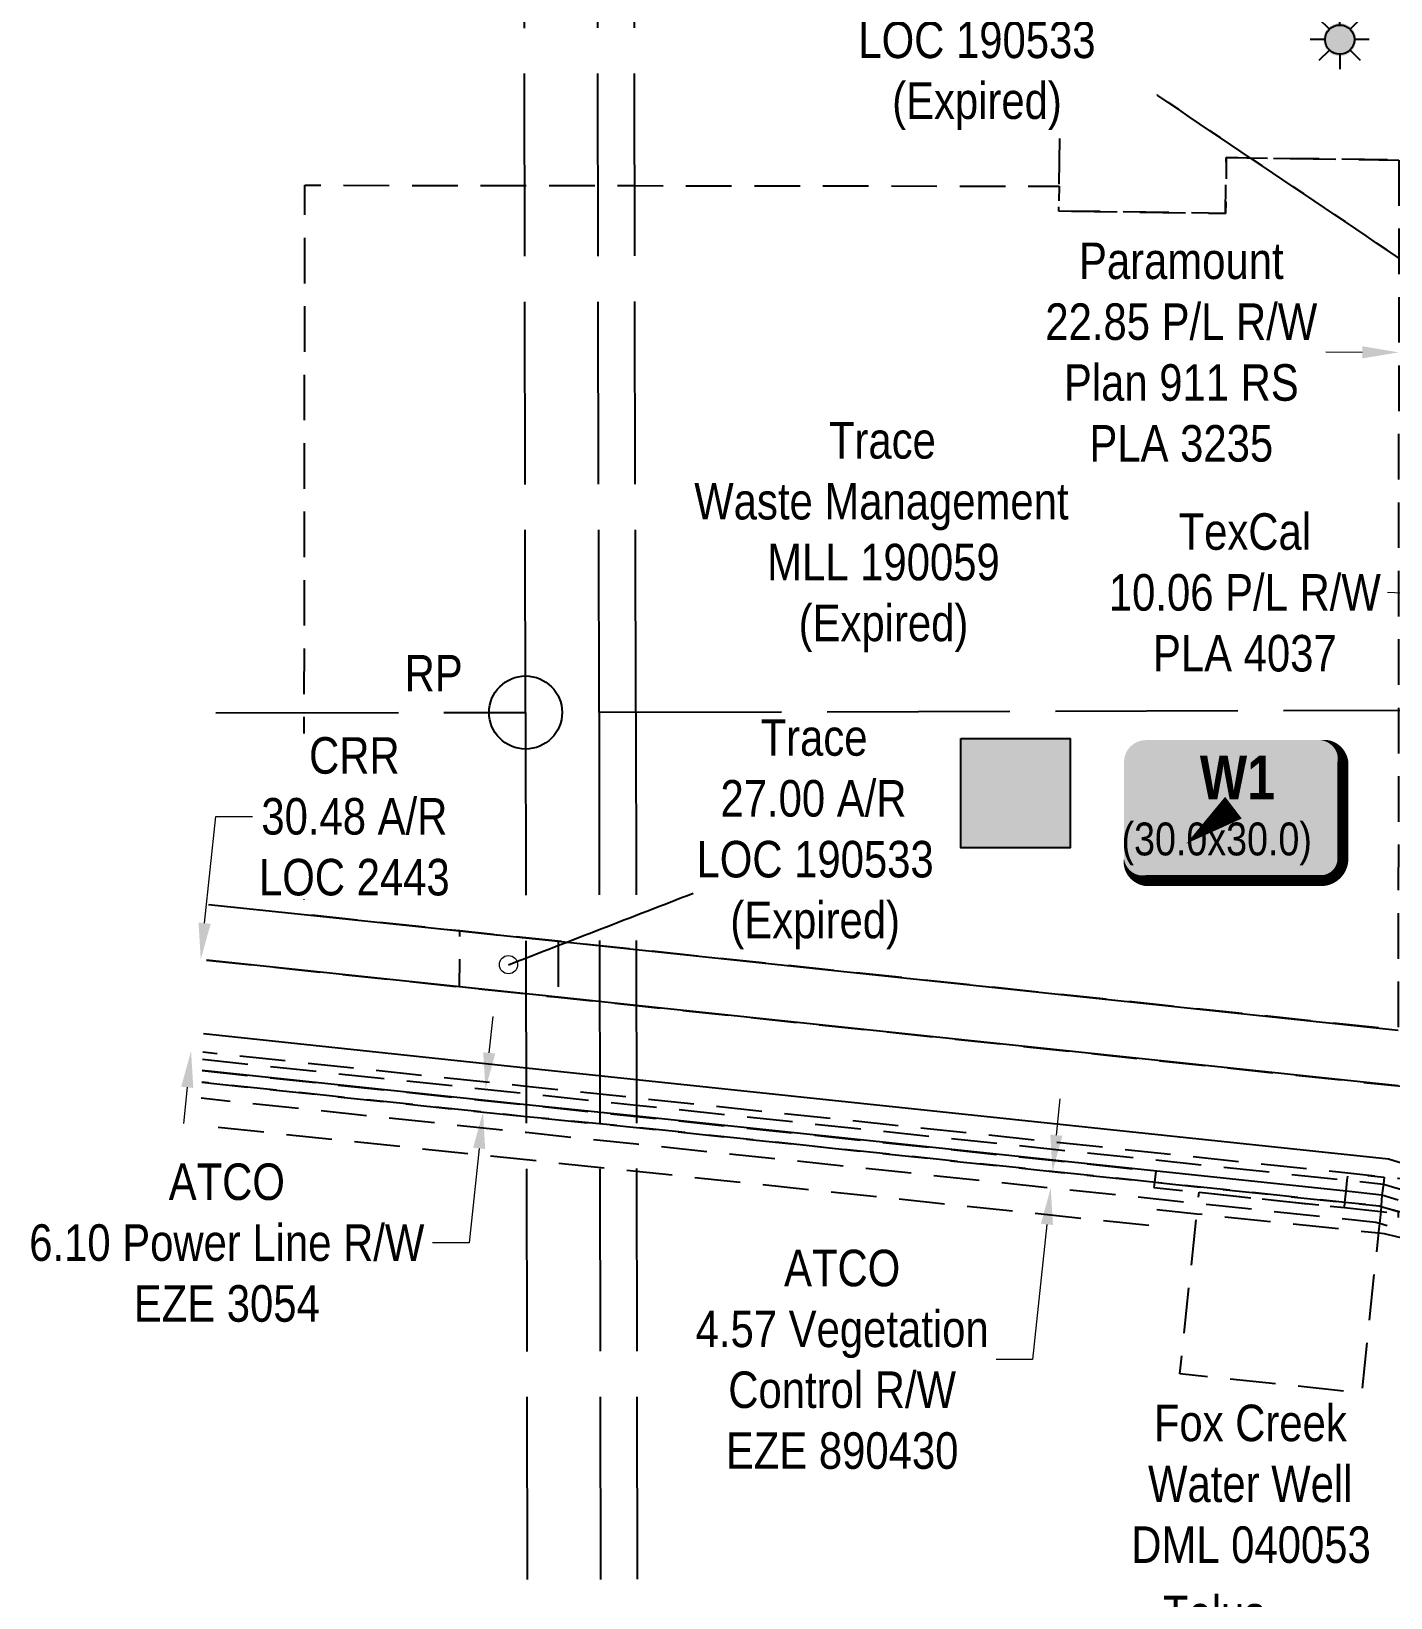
# Model space of a CAD drawing. Extents: x 507881 to 521259, y 6022177 to 6031356.
# Drawn here: x 507886.2 to 508258.5, y 6024501.9 to 6024930.9 of the extents above; entities that cross this region are included whole.
import ezdxf

# ---------------------------------------------------------------- set-up
doc = ezdxf.new("R2010")
doc.units = 0
doc.header["$LTSCALE"] = 5
doc.header["$PDMODE"] = 3
doc.header["$PDSIZE"] = 30
for name, pattern in [('foc-ACCESSROAD', [3.75, 2.5, -1.25]), ('foc-FLOWLINE', [3.75, 2.5, -1.25]), ('foc-UNSURVEYED', [12.5, 10, -2.5])]:
    doc.linetypes.add(name, pattern=pattern)
doc.layers.get('Defpoints').update_dxf_attribs({"color": 9})
for name, color, linetype in [('35', 37, 'Continuous'), ('F-AR', 190, 'foc-ACCESSROAD'), ('F-EZE', 190, 'foc-FLOWLINE'), ('F-RW', 190, 'Continuous'), ('F-WS', 190, 'foc-ACCESSROAD'), ('F-WS-S', 190, 'Continuous'), ('L-USEC', 7, 'foc-UNSURVEYED'), ('P-TEMP-BLOCKS', 250, 'Continuous'), ('P-WORKAREA', 113, 'Continuous'), ('P-WORKAREA-H', 111, 'Continuous')]:
    doc.layers.add(name, color=color, linetype=linetype)
for name, color, linetype, lineweight in [('F-AR-T', 190, 'Continuous', 9), ('F-EZE-T', 190, 'Continuous', 9), ('F-RW-T', 190, 'Continuous', 9), ('F-WS-T', 190, 'Continuous', 9)]:
    doc.layers.add(name, color=color, linetype=linetype, lineweight=lineweight)
doc.styles.add('80', font='ARIALN.TTF', dxfattribs={"height": 10})
doc.styles.add('80CG', font='ARIALN.TTF', dxfattribs={"height": 10})
doc.styles.add('80L', font='ARIALN.TTF', dxfattribs={"height": 10})
doc.styles.add('BOLD', font='ARIALNB.TTF')
doc.dimstyles.new('Compass 5 000', dxfattribs={"dimscale": 5, "dimtxt": 9, "dimasz": 2, "dimexe": 0.2, "dimexo": 0.0625, "dimgap": 0.5, "dimtad": 0, "dimtih": 1, "dimtoh": 1, "dimzin": 0, "dimdsep": 46, "dimtxsty": '80CG', "dimcen": 0.1, "dimse1": 1, "dimse2": 1, "dimclrd": 256, "dimclrt": 256, "dimaunit": 1, "dimadec": 4, "dimazin": 0, "dimtfac": 0.06, "dimtofl": 0, "dimtmove": 0, "dimatfit": 1, "dimfxl": 0.2, "dimtolj": 1, "dimtzin": 0, "dimlwd": -1, "dimarcsym": 0})

# ---------------------------------------------------------------- blocks, each defined once
blk = doc.blocks.new('*D658')
at = {"layer": 'Defpoints', "color": 0, "transparency": 16777216}
for p in [(507986.5009434491, 6024643.70203731), (507985.8359747211, 6024637.433614269), (508009.9452541343, 6024634.87604648)]:
    blk.add_point(p, dxfattribs=at)
at = {"layer": 'F-EZE-T', "transparency": 16777216}
for p, q in [((508011.6651268027, 6024651.08867274), (508012.720030743, 6024661.03287596)), ((508008.890350194, 6024624.93184326), (508006.145615696, 6024599.058210043)), ((508006.145615696, 6024599.058210043), (507996.145615696, 6024599.058210042))]:
    blk.add_line(p, q, dxfattribs=at)
for points in [[(508010.0077595994, 6024651.264490063), (508013.322494006, 6024650.912855417), (508010.6102228623, 6024641.144469521)], [(508007.2329829907, 6024625.107660583), (508010.5477173973, 6024624.756025936), (508009.9452541343, 6024634.87604648)]]:
    blk.add_solid(points, dxfattribs=at)
at = {"layer": 'F-EZE-T', "transparency": 16777216, "insert": (507939.7813592165, 6024599.058210042), "char_height": 10, "attachment_point": 5, "style": '80CG'}
blk.add_mtext('\\A1;ATCO\\P6.10 Power Line R/W\\PEZE 3054', dxfattribs=at)
blk = doc.blocks.new('*D660')
at = {"layer": 'Defpoints', "color": 0, "transparency": 16777216}
for p in [(508097.6358625371, 6024625.824280323), (508097.1556399959, 6024621.280378195), (508165.4394927369, 6024614.063795537)]:
    blk.add_point(p, dxfattribs=at)
at = {"layer": 'F-EZE-T', "transparency": 16777216}
for p, q in [((508166.9707126475, 6024628.552314526), (508168.0217100168, 6024638.496931388)), ((508164.3884953676, 6024604.119178675), (508160.4749688754, 6024567.089094033)), ((508160.4749688754, 6024567.089094033), (508150.4749688754, 6024567.089094033))]:
    blk.add_line(p, q, dxfattribs=at)
for points in [[(508165.3132765039, 6024628.727480754), (508168.6281487911, 6024628.377148299), (508165.9197152782, 6024618.607697665)], [(508162.7310592239, 6024604.294344903), (508166.0459315112, 6024603.944012447), (508165.4394927369, 6024614.063795537)]]:
    blk.add_solid(points, dxfattribs=at)
at = {"layer": 'F-EZE-T', "transparency": 16777216, "insert": (508108.3092117131, 6024567.089094033), "char_height": 10, "attachment_point": 5, "style": '80CG'}
blk.add_mtext('\\A1;ATCO\\P4.57 Vegetation\\PControl R/W\\PEZE 890430', dxfattribs=at)
blk = doc.blocks.new('*D662')
at = {"layer": 'Defpoints', "color": 0, "transparency": 16777216}
for p in [(507932.6481829707, 6024676.68037099), (507934.1409415302, 6024676.522642022), (507931.491208653, 6024651.445375172)]:
    blk.add_point(p, dxfattribs=at)
at = {"layer": 'F-AR-T', "transparency": 16777216}
for p, q in [((507933.6989609459, 6024686.625011036), (507936.785165793, 6024715.833080713)), ((507936.785165793, 6024715.833080713), (507946.7851657931, 6024715.833080713)), ((507928.9476721184, 6024641.658464095), (507927.8968941432, 6024631.713824049))]:
    blk.add_line(p, q, dxfattribs=at)
for points in [[(507932.0415209383, 6024686.800140698), (507935.3564009536, 6024686.449881374), (507932.6481829707, 6024676.68037099)], [(507927.2902321108, 6024641.833593757), (507930.6051121261, 6024641.483334432), (507929.9984500936, 6024651.603104141)]]:
    blk.add_solid(points, dxfattribs=at)
at = {"layer": 'F-AR-T', "transparency": 16777216, "insert": (507974.7149065844, 6024715.833080712), "char_height": 10, "attachment_point": 5, "style": '80CG', "bg_fill": 3, "box_fill_scale": 1.1, "bg_fill_color": 256, "bg_fill_true_color": 13158600, "bg_fill_transparency": 0}
blk.add_mtext('\\A1;CRR\\P30.48 A/R\\PLOC 2443', dxfattribs=at)
blk = doc.blocks.new('*D664')
at = {"layer": 'Defpoints', "color": 0, "transparency": 16777216}
for p in [(508355.3783729016, 6024772.82636218), (508344.8921473961, 6024763.513678126), (508354.9445506724, 6024763.066837119)]:
    blk.add_point(p, dxfattribs=at)
at = {"layer": 'F-RW-T', "transparency": 16777216}
for p, q in [((508335.3358345375, 6024773.717276298), (508257.6761620672, 6024777.169338978)), ((508365.3685079893, 6024772.382289067), (508375.358643077, 6024771.938215954))]:
    blk.add_line(p, q, dxfattribs=at)
for points in [[(508335.409846723, 6024775.382298813), (508335.261822352, 6024772.052253784), (508345.3259696251, 6024773.273203186)], [(508365.4425201748, 6024774.047311582), (508365.2944958038, 6024770.717266552), (508355.3783729016, 6024772.82636218)]]:
    blk.add_solid(points, dxfattribs=at)
at = {"layer": 'F-RW-T', "transparency": 16777216, "insert": (508218.590213909, 6024777.169338978), "char_height": 10, "attachment_point": 5, "style": '80CG'}
blk.add_mtext('\\A1;TexCal\\P10.06 P/L R/W\\PPLA 4037', dxfattribs=at)
blk = doc.blocks.new('*D1233')
at = {"layer": 'Defpoints', "color": 0, "transparency": 16777216}
for p in [(508316.3897054968, 6024480.828852873), (508296.5655196552, 6024323.386541693), (508316.6902602648, 6024323.424968868)]:
    blk.add_point(p, dxfattribs=at)
at = {"layer": 'F-AR-T', "transparency": 16777216}
for p, q in [((508286.2649831171, 6024480.771331238), (508256.0609276848, 6024480.713658119)), ((508326.3896872669, 6024480.847947334), (508336.389669037, 6024480.867041795))]:
    blk.add_line(p, q, dxfattribs=at)
for points in [[(508286.2618007071, 6024482.437994867), (508286.2681655271, 6024479.10466761), (508296.2649648872, 6024480.790425697)], [(508326.3865048569, 6024482.514610963), (508326.3928696769, 6024479.181283706), (508316.3897054968, 6024480.828852873)]]:
    blk.add_solid(points, dxfattribs=at)
at = {"layer": 'F-AR-T', "transparency": 16777216, "insert": (508210.1571077667, 6024480.71365812), "char_height": 10, "attachment_point": 5, "style": '80CG'}
blk.add_mtext('\\A1;Telus\\P20.12 Cable R/W\\PDLO 3568', dxfattribs=at)
blk = doc.blocks.new('*D1238')
at = {"layer": 'Defpoints', "color": 0, "transparency": 16777216}
for p in [(508260.7348279979, 6024842.983920558), (508260.7277099552, 6024833.758996539), (508283.5833244043, 6024833.74136092)]:
    blk.add_point(p, dxfattribs=at)
at = {"layer": 'F-RW-T', "transparency": 16777216}
for p, q in [((508250.7348309747, 6024842.991636655), (508240.7348339512, 6024842.999352752)), ((508293.59043947, 6024842.958568844), (508303.5904364932, 6024842.950852747))]:
    blk.add_line(p, q, dxfattribs=at)
for points in [[(508250.7361169909, 6024844.658302826), (508250.7335449586, 6024841.324970484), (508260.7348279979, 6024842.983920558)], [(508293.5917254862, 6024844.625235015), (508293.5891534539, 6024841.291902672), (508283.5904424469, 6024842.96628494)]]:
    blk.add_solid(points, dxfattribs=at)
at = {"layer": 'F-RW-T', "transparency": 16777216, "insert": (508201.1952705134, 6024842.999352751), "char_height": 10, "attachment_point": 5, "style": '80CG'}
blk.add_mtext('\\A1;Paramount\\P22.85 P/L R/W\\PPlan 911 RS\\PPLA 3235', dxfattribs=at)
blk = doc.blocks.new('GAS')
h = blk.add_hatch(color=255)
h.dxf.hatch_style = 1
edge = h.paths.add_edge_path()
edge.add_arc((0, 0), 0.9, 0, 360)
for p, q in [((-0.5711929310346023, 0.5711929297831376), (-1.142385862069204, 1.142385861385264)), ((0, 0.8077887887338874), (0, 1.615577579286764)), ((0.5711929310309642, 0.5711929297831376), (1.142385862065566, 1.142385861385264)), ((-0.8077887898725749, 0), (-1.615577579628734, 0)), ((1.615577579625096, 0), (0.8077887898689368, 0)), ((-0.5711929310346023, -0.5711929316021271), (-1.142385862069204, -1.142385863204253)), ((0, -0.8077887905528768), (0, -1.615577581105753)), ((1.142385862065566, -1.142385863204253), (0.5711929310309642, -0.5711929316021271))]:
    blk.add_line(p, q)
blk.add_circle((0, 0), 0.8000000000000003)
blk = doc.blocks.new('RP')
at = {"layer": '35', "color": 3}
blk.add_circle((0, 0), 10, dxfattribs=at)
at = {"layer": '35', "color": 3, "style": '80'}
blk.add_attdef('RP_001', (-33.1180560256991, 5.754369554757101), '', height=10, dxfattribs=at)
blk = doc.blocks.new('*U1564')
h = blk.add_hatch(color=111)
edge = h.paths.add_edge_path()
edge.add_line((-23.99999999999998, -20), (23.99999999999998, -20))
edge.add_arc((23.99999999999998, -14), 6, 270, 360)
edge.add_line((29.99999999999998, -14), (29.99999999999998, 12.5))
edge.add_arc((23.99999999999998, 12.5), 6, 0, 90)
edge.add_line((23.99999999999998, 18.5), (-23.99999999999998, 18.5))
edge.add_arc((-23.99999999999998, 12.5), 6, 90, 180)
edge.add_line((-29.99999999999998, 12.5), (-29.99999999999998, -14))
edge.add_arc((-23.99999999999998, -14), 6, 180, 270)
at = {"color": 250, "flags": 128}
blk.add_lwpolyline([(-23.99999999999998, -20, 3, 3, 0), (23.99999999999998, -20, 3, 3, 0.414213562373095), (29.99999999999998, -14, 3, 3, 0), (29.99999999999998, 12.5, 3, 0, 0.414213562373095), (23.99999999999998, 18.5, 0, 0, 0), (-23.99999999999998, 18.5, 0, 0, 0.414213562373095), (-29.99999999999998, 12.5, 0, 0, 0), (-29.99999999999998, -14, 0, 3, 0.414213562373095)], format="xyseb", close=True, dxfattribs=at)
at = {"flags": 128}
blk.add_lwpolyline([(-12.88912153033799, -9.850133341620023, 0, 7.5, 0), (-3.398394867633905e-15, 0, 0, 0, 0)], format="xyseb", dxfattribs=at)
at = {"color": 250}
for tag, p, height, style in [('TEMP_AREA_W1_001', (-9.212824010914055, 2.244292974654144), 12, 'BOLD'), ('ENTER_TEXT_001', (-30.65279672578447, -13.08402324256417), 9, '80')]:
    blk.add_attdef(tag, p, '', height=height, dxfattribs=dict(at, style=style))

msp = doc.modelspace()

# ---------------------------------------------------------------- hatches: boundary and pattern name
at = {"layer": 'P-WORKAREA-H'}
h = msp.add_hatch(color=256, dxfattribs=at)
h.dxf.hatch_style = 1
h.paths.add_polyline_path([(508140.7876188595, 6024737.223947961), (508170.7714488585, 6024737.223947961), (508170.7714488585, 6024707.240117961), (508140.7876188595, 6024707.240117961)])

# ---------------------------------------------------------------- linework, layer by layer
at = {"layer": 'F-AR', "flags": 128}
msp.add_lwpolyline([(508030.5512364524, 6024681.652243702), (508030.5324000741, 6024666.338299126), (508021.7429335042, 6024667.266812243), (508003.5474963802, 6024669.188954847), (508003.56601378, 6024684.502998643), (508021.7157503933, 6024682.585779456), (508030.5512364524, 6024681.652243702)], close=True, dxfattribs=at)
msp.add_lwpolyline([(507934.1775142605, 6024676.518777647), (508003.5474963802, 6024669.188954847), (508021.7429335042, 6024667.266812243), (508030.5324000738, 6024666.338299126), (508051.9072743455, 6024664.079328659), (508260.5791575892, 6024642.027302096), (508283.4257960849, 6024639.612762387), (508292.9226846841, 6024638.525227034), (508295.9481139157, 6024638.289448681), (508295.994830553, 6024618.047498223), (508296.0133439419, 6024612.923481536), (508292.969746553, 6024613.245283241), (508284.5381754519, 6024614.136015636), (508283.4041028375, 6024614.29617036), (508260.5599243077, 6024616.669788113), (508256.7893573408, 6024617.068553831), (508246.8427256108, 6024618.119530831), (508051.9518684118, 6024638.715425781), (508021.7878279745, 6024641.902909926), (507933.2131904926, 6024651.263397686)], dxfattribs=at)
at = {"layer": 'F-EZE', "flags": 128}
for points in [[(507933.1397975166, 6024649.341255401), (508021.7912091563, 6024639.972553969), (508051.9552621283, 6024636.785169911), (508246.6403823016, 6024616.210418583), (508256.5874271202, 6024615.159441796), (508260.5576583528, 6024613.974121596), (508283.4010659623, 6024607.156296765), (508292.9838473237, 6024604.296557984), (508292.9908989166, 6024601.112188797), (508292.9961926083, 6024597.930618278), (508283.3958022597, 6024600.795328457), (508260.5527715998, 6024607.613354152), (508255.9363311219, 6024608.991136031), (508255.4062256172, 6024609.149584661), (508245.9994987092, 6024610.138995931), (508051.9660442463, 6024630.652579942), (508021.8023392974, 6024633.618219659), (507932.8993679275, 6024643.044469165)], [(507933.0207498363, 6024646.223428689), (508021.7966750213, 6024636.852023656), (508051.9607321813, 6024633.673945687), (508194.1738689709, 6024618.690427386), (508193.8490728647, 6024615.652660662), (508193.696559238, 6024614.22595525), (508206.0625326646, 6024612.922229115), (508245.8495016127, 6024608.7188976), (508255.7965612433, 6024607.668619593), (508257.8382302027, 6024607.452656879), (508260.5521678378, 6024606.814330667), (508273.167573443, 6024603.847848065), (508283.3963253102, 6024601.442952816), (508292.994795559, 6024599.186136601), (508296.0412196632, 6024598.47018231), (508296.3716513388, 6024598.39252972), (508299.0858833275, 6024597.565503473), (508316.1769932195, 6024592.356880574), (508323.4944339194, 6024590.126907023), (508323.4963889395, 6024588.82616015), (508323.5063118608, 6024583.848523814), (508317.2243055932, 6024585.763170253), (508316.1888611428, 6024586.078497329), (508299.0976694135, 6024591.287120051), (508296.0529014619, 6024592.214813746), (508294.8082308497, 6024592.594508985), (508293.0071923297, 6024593.017626111), (508283.3915237244, 6024595.278714024), (508260.6077415216, 6024600.622182514), (508256.8282495428, 6024601.524161132), (508255.1652022393, 6024601.699980064), (508205.4310563892, 6024606.950694495), (508193.0583427041, 6024608.257312131), (508192.5793140899, 6024603.77262394), (508051.9872653921, 6024618.582527117), (508021.8231100942, 6024621.75990443), (507932.4461048596, 6024631.1736314)], [(507932.8995497862, 6024643.049231996), (508021.8023392974, 6024633.618219659), (508051.9660442463, 6024630.652579942), (508245.9994949256, 6024610.141097299), (508255.3982172935, 6024609.151671601), (508255.9363311219, 6024608.991136031), (508260.5527715998, 6024607.613354152), (508260.549220015, 6024602.844630022), (508255.4470993955, 6024604.366531199), (508254.4834040417, 6024604.654083255), (508205.7327440609, 6024609.805400964), (508051.9741268715, 6024626.055388965), (508021.8100030712, 6024629.242872971), (507932.7318137051, 6024638.65626917)]]:
    msp.add_lwpolyline(points, dxfattribs=at)
at = {"layer": 'F-RW'}
for points in [[(507933.4080112674, 6024656.365701347), (508021.7788528009, 6024647.026943818), (508051.9428594963, 6024643.839459627), (508257.9703350588, 6024622.066249279), (508260.5633310468, 6024621.292016297), (508283.4064917703, 6024614.364419302), (508284.5381769025, 6024614.135215118), (508292.9730997957, 6024611.619326235), (508296.0173529205, 6024610.710341807), (508299.0624266884, 6024609.800560357), (508316.1533524237, 6024604.700407985), (508323.4702212507, 6024602.517063866), (508326.5212098492, 6024601.605810429), (508329.5721994922, 6024600.694659043), (508337.5475675742, 6024598.314505653), (508339.1223313873, 6024633.726224806), (508339.8004265532, 6024648.971927793), (508344.0777093955, 6024745.1931399), (508348.0862707188, 6024835.364523081), (508353.8015506841, 6024852.362358472), (508370.8791304209, 6024905.208998506), (508375.658594078, 6024919.998508972), (508399.3266201196, 6024993.237258247)], [(507934.7599344412, 6024691.772205432), (507960.9279114386, 6024689.007274674), (508003.5660137797, 6024684.502998643), (508021.7157503933, 6024682.585779456), (508030.5512364521, 6024681.652243702), (508051.8803409225, 6024679.398296281), (508260.5913224796, 6024657.342137672)], [(508260.5795665755, 6024642.027302833), (508051.9072743455, 6024664.079328659), (508030.5324000738, 6024666.338299126), (508021.7429335042, 6024667.266812243), (508003.5474963802, 6024669.188954847), (507934.1775142605, 6024676.518777647)], [(508260.5550404231, 6024610.79333725), (508256.1242673121, 6024612.116317826), (508246.3201667736, 6024613.178960427), (508051.9606540679, 6024633.718374592), (508021.7965805495, 6024636.905958747), (507933.0231991612, 6024646.287575848)]]:
    msp.add_lwpolyline(points, dxfattribs=at)
at = {"layer": 'F-WS', "flags": 128}
for points in [[(508305.8433145867, 6025017.305904674), (508304.7536542687, 6024939.620494485), (508304.471288374, 6024919.45678966), (508304.1287027142, 6024895.030387478), (508283.623825683, 6024895.321264736), (508260.7755129853, 6024895.646130779), (508213.5184779292, 6024896.317721695), (508213.304091557, 6024881.024232724), (508167.6299654249, 6024881.698336324), (508167.7254885369, 6024888.511663567), (508168.4821823075, 6024942.462106595), (508184.6316855504, 6024942.235375224), (508185.7018664087, 6025018.557624826), (508305.8433145867, 6025017.305904674)], [(508260.7755129853, 6024895.646130779), (508260.7591012577, 6024874.332257496), (508260.7510531074, 6024864.122163767), (508260.7449691163, 6024856.12672244), (508260.6591985308, 6024744.968761718), (508260.5913224796, 6024657.342137672), (508051.8803409225, 6024679.398296281), (508030.5512364521, 6024681.652243702), (508021.7157503933, 6024682.585779456), (508003.5660137797, 6024684.502998643), (507960.9279114386, 6024689.007274674), (507960.9944554747, 6024744.264216127), (507961.1682410648, 6024888.760308107), (508021.3521686609, 6024888.688016706), (508051.5107376385, 6024888.651884505), (508167.7254885369, 6024888.511663567), (508167.6299654249, 6024881.698336324), (508213.304091557, 6024881.024232724), (508213.5184779292, 6024896.317721695), (508260.7755129853, 6024895.646130779)], [(508255.9363311219, 6024608.991136031), (508255.7965599834, 6024607.669320047), (508255.4470993955, 6024604.366531199), (508255.2945731899, 6024602.924813873), (508250.5398686969, 6024557.935439861), (508200.806121968, 6024563.190508941), (508205.570779714, 6024608.274710257), (508205.7327440612, 6024609.805400964), (508206.0625274625, 6024612.925131042), (508245.849500532, 6024608.71949799), (508245.9994987092, 6024610.138995931), (508246.3201667739, 6024613.178960427), (508246.6403823019, 6024616.210418583), (508246.8427256111, 6024618.119530826), (508256.7893573411, 6024617.068553831), (508256.5874271205, 6024615.159441791), (508256.1242673121, 6024612.116317826), (508255.9363311219, 6024608.991136031)]]:
    msp.add_lwpolyline(points, close=True, dxfattribs=at)
at = {"layer": 'L-USEC'}
for p, q in [((508021.6065972159, 6024744.332466526), (508020.1881931905, 6025548.50832551)), ((508041.7157212563, 6024744.367934965), (508040.2973172284, 6025548.543793949)), ((508051.7702832766, 6024744.385669184), (508050.3518792486, 6025548.561528169)), ((507936.7634475464, 6024744.24367447), (508021.6065972159, 6024744.332466526)), ((508021.6065972159, 6024744.332466526), (508023.0261732237, 6023940.158690926)), ((508041.715721207, 6024744.367964363), (508043.1352972098, 6023940.194188783)), ((508051.7702832013, 6024744.385713282), (508053.1898592066, 6023940.211937663))]:
    msp.add_line(p, q, dxfattribs=at)
at = {"layer": 'L-USEC', "flags": 128}
msp.add_lwpolyline([(508041.7156873036, 6024744.387170244), (509645.3660578563, 6024748.749656958)], dxfattribs=at)
at = {"layer": 'P-WORKAREA'}
msp.add_lwpolyline([(508140.7876188595, 6024737.223947961), (508170.7714488585, 6024737.223947961), (508170.7714488585, 6024707.240117961), (508140.7876188595, 6024707.240117961)], close=True, dxfattribs=at)

# ---------------------------------------------------------------- block references
at = {"layer": '35', "color": 6}
msp.add_blockref('RP', (508021.6065972159, 6024744.332466526), dxfattribs=at).add_auto_attribs({'RP_001': 'RP'})
at = {"layer": 'F-WS-S', "color": 2, "xscale": 4.99730499999997, "yscale": 4.99730499999997, "zscale": 4.99730499999997}
msp.add_blockref('GAS', (508244.5888465294, 6024928.660580443), dxfattribs=at)
at = {"layer": 'P-TEMP-BLOCKS', "color": 2, "xscale": 0.999461, "yscale": 0.999461, "zscale": 0.999461}
msp.add_blockref('*U1564', (508215.4684880049, 6024718.269813542), dxfattribs=at).add_auto_attribs({'TEMP_AREA_W1_001': 'W1', 'ENTER_TEXT_001': '(30.0x30.0)'})

# ---------------------------------------------------------------- texts
at = {"layer": 'F-AR-T', "insert": (508067.9809435546, 6024742.499014249), "char_height": 9.99999999999982, "attachment_point": 1, "style": '80L'}
msp.add_mtext_dynamic_manual_height_columns('\\pi17.993;Trace\\P\\pi7.0074;27.00 A/R\\P\\pi0.44189;LOC 190533\\P\\pi9.7018;(Expired)', width=64.48541461295981, gutter_width=49.97304999999999, heights=[0], dxfattribs=at)
at = {"layer": 'F-WS-T', "char_height": 9.99999999999982, "attachment_point": 1, "style": '80L'}
for s, width, insert in [('\\pi37.001;Trace\\P\\pi0.10081;Waste Management\\P\\pi20.087;MLL 190059\\P\\pi28.709;(Expired)', 102.5003841627548, (508067.6946738557, 6024823.882565666)), ('\\pi6.6562;Fox Creek\\P\\pi5.0635;Water Well\\P\\pi0.47955;DML 040053', 65.14737222192531, (508187.0178901289, 6024554.728156051))]:
    msp.add_mtext_dynamic_manual_height_columns(s, width=width, gutter_width=49.97304999999999, heights=[0], dxfattribs=dict(at, insert=insert))

# ---------------------------------------------------------------- dimensions: what is measured, and where the dimension line sits
at = {"layer": 'F-AR-T'}
dim = msp.add_linear_dim(base=(508316.3897054968, 6024480.828852873), p1=(508296.5655196553, 6024323.386541693), p2=(508316.6902602649, 6024323.424968868), angle=0.10940326209959746, text='Telus\\P20.12 Cable R/W\\PDLO 3568', dimstyle='Compass 5 000', dxfattribs=at)
dim.commit()
dim.dimension.update_dxf_attribs({"geometry": '*D1233', "text_midpoint": (508210.1571077667, 6024480.71365812), "dimtype": 161})
at = {"layer": 'F-EZE-T'}
dim = msp.add_linear_dim(base=(508165.4394927369, 6024614.063795537), p1=(508097.6358625371, 6024625.824280323), p2=(508097.1556399958, 6024621.280378195), angle=263.96708714224894, text='ATCO\\P4.57 Vegetation\\PControl R/W\\PEZE 890430', dimstyle='Compass 5 000', dxfattribs=at)
dim.commit()
dim.dimension.update_dxf_attribs({"geometry": '*D660', "text_midpoint": (508108.3092117131, 6024567.089094033), "dimtype": 161})
at = {"layer": 'F-RW-T'}
dim = msp.add_linear_dim(base=(508355.3783729016, 6024772.82636218), p1=(508344.8921473961, 6024763.513678126), p2=(508354.9445506725, 6024763.06683712), angle=357.45481149354254, text='TexCal\\P10.06 P/L R/W\\PPLA 4037', dimstyle='Compass 5 000', dxfattribs=at)
dim.commit()
dim.dimension.update_dxf_attribs({"geometry": '*D664', "text_midpoint": (508218.590213909, 6024777.169338978), "dimtype": 161})

# ---------------------------------------------------------------- leaders
at = {"layer": 'F-AR-T', "path_type": 1}
for points in [[(508274.6581295042, 6024859.483733012), (508183.3491748003, 6024921.001284369)], [(508016.9268231064, 6024675.245160859), (508067.50056524, 6024694.846762749)]]:
    msp.add_leader(points, dimstyle='Compass 5 000', override={"dimasz": 1, "dimgap": 0.5, "dimtad": 0, "dimldrblk": 'DotBlank'}, dxfattribs=at)

# ---------------------------------------------------------------- next in the draw order: texts
at = {"layer": 'F-AR-T', "insert": (508096.1909449649, 6024966.93384748), "char_height": 9.99999999999982, "attachment_point": 1, "style": '80L', "bg_fill": 3, "box_fill_scale": 1.15, "bg_fill_color": 256, "bg_fill_true_color": 256, "bg_fill_transparency": 0}
msp.add_mtext_dynamic_manual_height_columns('\\pi34.109;Trace\\P\\pi0.077285;Variable Width A/R\\P\\pi16.558;LOC 190533\\P\\pi25.817;(Expired)', width=96.71664392905761, gutter_width=49.97304999999999, heights=[0], dxfattribs=at)

# ---------------------------------------------------------------- next in the draw order: dimensions: what is measured, and where the dimension line sits
at = {"layer": 'F-AR-T'}
dim = msp.add_linear_dim(base=(507932.6481829707, 6024676.68037099), p1=(507931.491208653, 6024651.445375172), p2=(507934.1409415303, 6024676.522642022), angle=83.96835117515495, text='CRR\\P30.48 A/R\\PLOC 2443', dimstyle='Compass 5 000', override={"dimtfill": 1}, dxfattribs=at)
dim.commit()
dim.dimension.update_dxf_attribs({"geometry": '*D662', "text_midpoint": (507974.7149065844, 6024715.833080712), "dimtype": 161})

# ---------------------------------------------------------------- next in the draw order: dimensions: what is measured, and where the dimension line sits
at = {"layer": 'F-EZE-T'}
dim = msp.add_linear_dim(base=(508009.9452541343, 6024634.87604648), p1=(507986.500943449, 6024643.70203731), p2=(507985.8359747211, 6024637.43361427), angle=263.944579014989, text='ATCO\\P6.10 Power Line R/W\\PEZE 3054', dimstyle='Compass 5 000', dxfattribs=at)
dim.commit()
dim.dimension.update_dxf_attribs({"geometry": '*D658', "text_midpoint": (507939.7813592165, 6024599.058210042), "dimtype": 161})
at = {"layer": 'F-RW-T'}
dim = msp.add_linear_dim(base=(508260.7348279979, 6024842.983920558), p1=(508283.5833244042, 6024833.74136092), p2=(508260.7277099551, 6024833.758996539), angle=179.9557900158465, text='Paramount\\P22.85 P/L R/W\\PPlan 911 RS\\PPLA 3235', dimstyle='Compass 5 000', dxfattribs=at)
dim.commit()
dim.dimension.update_dxf_attribs({"geometry": '*D1238', "text_midpoint": (508201.1952705134, 6024842.999352751), "dimtype": 161})

doc.saveas('drawing.dxf')
